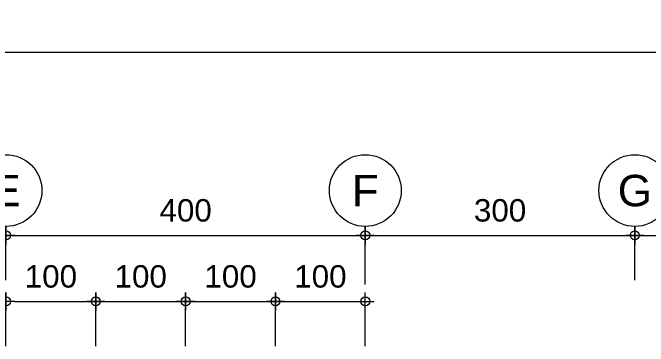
# Model space of a CAD drawing. Header units: millimetres. Extents: x -11 to 1625, y -267 to 180.
# Drawn here: x 1014.55 to 1021.62, y 86.25 to 89.97 of the extents above; entities that cross this region are included whole.
import ezdxf
from ezdxf.enums import TextEntityAlignment as Align

# ---------------------------------------------------------------- set-up
doc = ezdxf.new("R2010")
doc.units = ezdxf.units.MM
doc.layers.add('not', color=7, linetype='Continuous', lineweight=20)
doc.layers.add('u', color=6, linetype='Continuous', lineweight=20)
doc.styles.add('S', font='SIMPLEX', dxfattribs={"width": 1.1})
doc.styles.get("Standard").update_dxf_attribs({"font": 'ARIALUNI.TTF'})
doc.dimstyles.new('SK100', dxfattribs={"dimtxt": 0.25, "dimasz": 0.1, "dimexe": 0.1, "dimexo": 0, "dimgap": 0.15, "dimtad": 1, "dimdec": 0, "dimlfac": 100, "dimzin": 12, "dimdsep": 46, "dimtxsty": 'Standard', "dimblk": 'BULAT', "dimcen": 0.1, "dimclrd": 256, "dimclre": 256, "dimclrt": 256, "dimadec": 0, "dimazin": 3, "dimtfac": 1, "dimtdec": 0, "dimtofl": 0, "dimtmove": 0, "dimatfit": 3, "dimldrblk": 'BULAT', "dimfxl": 0, "dimtolj": 1, "dimtzin": 0, "dimlwd": -1, "dimlwe": -1, "dimarcsym": 0})

# ---------------------------------------------------------------- blocks, each defined once
blk = doc.blocks.new('BULAT')
for p, q in [((0, -1), (0, 1)), ((-1, 0), (1, 0))]:
    blk.add_line(p, q)
blk.add_circle((0, 0), 0.5)
blk = doc.blocks.new('*D1134')
at = {"layer": 'Defpoints', "color": 0, "ltscale": 0.15}
for p in [(1018.4736, 87.4824), (1014.4736, 86.9824), (1018.4736, 86.9348)]:
    blk.add_point(p, dxfattribs=at)
at = {"layer": 'u', "ltscale": 0.15}
for p, q in [((1014.4736, 86.9824), (1014.4736, 87.5824)), ((1018.4736, 86.9348), (1018.4736, 87.5824)), ((1014.5736, 87.4824), (1018.3736, 87.4824))]:
    blk.add_line(p, q, dxfattribs=at)
at = {"layer": 'u', "ltscale": 0.15, "xscale": 0.1, "yscale": 0.1, "zscale": 0.1, "rotation": 180}
blk.add_blockref('BULAT', (1014.4736, 87.4824), dxfattribs=at)
at = {"layer": 'u', "ltscale": 0.15, "xscale": 0.1, "yscale": 0.1, "zscale": 0.1}
blk.add_blockref('BULAT', (1018.4736, 87.4824), dxfattribs=at)
at = {"layer": 'u', "ltscale": 0.15, "insert": (1016.4736, 87.7601), "char_height": 0.25, "attachment_point": 5}
blk.add_mtext('\\A1;400', dxfattribs=at)
blk = doc.blocks.new('*D1135')
at = {"layer": 'Defpoints', "color": 0, "ltscale": 0.15}
for p in [(1021.4736, 87.4824), (1021.4736, 86.9824), (1018.4736, 86.9348)]:
    blk.add_point(p, dxfattribs=at)
at = {"layer": 'u', "ltscale": 0.15}
for p, q in [((1018.4736, 86.9348), (1018.4736, 87.5824)), ((1021.4736, 86.9824), (1021.4736, 87.5824)), ((1018.5736, 87.4824), (1021.3736, 87.4824))]:
    blk.add_line(p, q, dxfattribs=at)
at = {"layer": 'u', "ltscale": 0.15, "xscale": 0.1, "yscale": 0.1, "zscale": 0.1, "rotation": 180}
blk.add_blockref('BULAT', (1018.4736, 87.4824), dxfattribs=at)
at = {"layer": 'u', "ltscale": 0.15, "xscale": 0.1, "yscale": 0.1, "zscale": 0.1}
blk.add_blockref('BULAT', (1021.4736, 87.4824), dxfattribs=at)
at = {"layer": 'u', "ltscale": 0.15, "insert": (1019.9736, 87.7601), "char_height": 0.25, "attachment_point": 5}
blk.add_mtext('\\A1;300', dxfattribs=at)
blk = doc.blocks.new('*D1136')
at = {"layer": 'Defpoints', "color": 0, "ltscale": 0.15}
for p in [(1014.4736, 87.4824), (1010.4736, 86.9824), (1014.4736, 86.9824)]:
    blk.add_point(p, dxfattribs=at)
at = {"layer": 'u', "ltscale": 0.15}
for p, q in [((1010.4736, 86.9824), (1010.4736, 87.5824)), ((1014.4736, 86.9824), (1014.4736, 87.5824)), ((1010.5736, 87.4824), (1014.3736, 87.4824))]:
    blk.add_line(p, q, dxfattribs=at)
at = {"layer": 'u', "ltscale": 0.15, "xscale": 0.1, "yscale": 0.1, "zscale": 0.1, "rotation": 180}
blk.add_blockref('BULAT', (1010.4736, 87.4824), dxfattribs=at)
at = {"layer": 'u', "ltscale": 0.15, "xscale": 0.1, "yscale": 0.1, "zscale": 0.1}
blk.add_blockref('BULAT', (1014.4736, 87.4824), dxfattribs=at)
at = {"layer": 'u', "ltscale": 0.15, "insert": (1012.4736, 87.7601), "char_height": 0.25, "attachment_point": 5}
blk.add_mtext('\\A1;400', dxfattribs=at)
blk = doc.blocks.new('*D1137')
at = {"layer": 'Defpoints', "color": 0, "ltscale": 0.15}
for p in [(1024.4736, 87.4824), (1021.4736, 86.9824), (1024.4736, 86.9824)]:
    blk.add_point(p, dxfattribs=at)
at = {"layer": 'u', "ltscale": 0.15}
for p, q in [((1021.4736, 86.9824), (1021.4736, 87.5824)), ((1024.4736, 86.9824), (1024.4736, 87.5824)), ((1021.5736, 87.4824), (1024.3736, 87.4824))]:
    blk.add_line(p, q, dxfattribs=at)
at = {"layer": 'u', "ltscale": 0.15, "xscale": 0.1, "yscale": 0.1, "zscale": 0.1, "rotation": 180}
blk.add_blockref('BULAT', (1021.4736, 87.4824), dxfattribs=at)
at = {"layer": 'u', "ltscale": 0.15, "xscale": 0.1, "yscale": 0.1, "zscale": 0.1}
blk.add_blockref('BULAT', (1024.4736, 87.4824), dxfattribs=at)
at = {"layer": 'u', "ltscale": 0.15, "insert": (1022.9736, 87.7601), "char_height": 0.25, "attachment_point": 5}
blk.add_mtext('\\A1;300', dxfattribs=at)
blk = doc.blocks.new('NAV')
blk.add_circle((0, -0.4), 0.4)
at = {"style": 'S', "width": 0.75, "flags": 4}
blk.add_attdef('AV', text='', height=0.3, dxfattribs=at).set_placement((0, -0.4), align=Align.MIDDLE)
blk = doc.blocks.new('*D1138')
at = {"layer": 'Defpoints', "color": 0, "ltscale": 0.15}
for p in [(1024.4736, 89.5232), (1024.4736, 88.7509), (1001.4736, 88.7009)]:
    blk.add_point(p, dxfattribs=at)
at = {"layer": 'u', "ltscale": 0.15}
for p, q in [((1001.4736, 88.7009), (1001.4736, 89.6232)), ((1024.4736, 88.7509), (1024.4736, 89.6232)), ((1001.5736, 89.5232), (1024.3736, 89.5232))]:
    blk.add_line(p, q, dxfattribs=at)
at = {"layer": 'u', "ltscale": 0.15, "xscale": 0.1, "yscale": 0.1, "zscale": 0.1, "rotation": 180}
blk.add_blockref('BULAT', (1001.4736, 89.5232), dxfattribs=at)
at = {"layer": 'u', "ltscale": 0.15, "xscale": 0.1, "yscale": 0.1, "zscale": 0.1}
blk.add_blockref('BULAT', (1024.4736, 89.5232), dxfattribs=at)
at = {"layer": 'u', "ltscale": 0.15, "insert": (1012.9736, 89.801), "char_height": 0.25, "attachment_point": 5}
blk.add_mtext('\\A1;2300', dxfattribs=at)
blk = doc.blocks.new('*D1174')
at = {"layer": 'Defpoints', "color": 0, "ltscale": 0.15}
for p in [(1018.4736, 86.7463), (1017.4736, 86.2463), (1018.4736, 86.2463)]:
    blk.add_point(p, dxfattribs=at)
at = {"layer": 'u', "ltscale": 0.15}
for p, q in [((1017.4736, 86.2463), (1017.4736, 86.8463)), ((1018.4736, 86.2463), (1018.4736, 86.8463)), ((1017.5736, 86.7463), (1018.3736, 86.7463))]:
    blk.add_line(p, q, dxfattribs=at)
at = {"layer": 'u', "ltscale": 0.15, "xscale": 0.1, "yscale": 0.1, "zscale": 0.1, "rotation": 180}
blk.add_blockref('BULAT', (1017.4736, 86.7463), dxfattribs=at)
at = {"layer": 'u', "ltscale": 0.15, "xscale": 0.1, "yscale": 0.1, "zscale": 0.1}
blk.add_blockref('BULAT', (1018.4736, 86.7463), dxfattribs=at)
at = {"layer": 'u', "ltscale": 0.15, "insert": (1017.9736, 87.024), "char_height": 0.25, "attachment_point": 5}
blk.add_mtext('\\A1;100', dxfattribs=at)
blk = doc.blocks.new('*D1175')
at = {"layer": 'Defpoints', "color": 0, "ltscale": 0.15}
for p in [(1017.4736, 86.7463), (1016.4736, 86.2463), (1017.4736, 86.2463)]:
    blk.add_point(p, dxfattribs=at)
at = {"layer": 'u', "ltscale": 0.15}
for p, q in [((1016.4736, 86.2463), (1016.4736, 86.8463)), ((1017.4736, 86.2463), (1017.4736, 86.8463)), ((1016.5736, 86.7463), (1017.3736, 86.7463))]:
    blk.add_line(p, q, dxfattribs=at)
at = {"layer": 'u', "ltscale": 0.15, "xscale": 0.1, "yscale": 0.1, "zscale": 0.1, "rotation": 180}
blk.add_blockref('BULAT', (1016.4736, 86.7463), dxfattribs=at)
at = {"layer": 'u', "ltscale": 0.15, "xscale": 0.1, "yscale": 0.1, "zscale": 0.1}
blk.add_blockref('BULAT', (1017.4736, 86.7463), dxfattribs=at)
at = {"layer": 'u', "ltscale": 0.15, "insert": (1016.9736, 87.024), "char_height": 0.25, "attachment_point": 5}
blk.add_mtext('\\A1;100', dxfattribs=at)
blk = doc.blocks.new('*D1176')
at = {"layer": 'Defpoints', "color": 0, "ltscale": 0.15}
for p in [(1016.4736, 86.7463), (1015.4736, 86.2463), (1016.4736, 86.2463)]:
    blk.add_point(p, dxfattribs=at)
at = {"layer": 'u', "ltscale": 0.15}
for p, q in [((1015.4736, 86.2463), (1015.4736, 86.8463)), ((1016.4736, 86.2463), (1016.4736, 86.8463)), ((1015.5736, 86.7463), (1016.3736, 86.7463))]:
    blk.add_line(p, q, dxfattribs=at)
at = {"layer": 'u', "ltscale": 0.15, "xscale": 0.1, "yscale": 0.1, "zscale": 0.1, "rotation": 180}
blk.add_blockref('BULAT', (1015.4736, 86.7463), dxfattribs=at)
at = {"layer": 'u', "ltscale": 0.15, "xscale": 0.1, "yscale": 0.1, "zscale": 0.1}
blk.add_blockref('BULAT', (1016.4736, 86.7463), dxfattribs=at)
at = {"layer": 'u', "ltscale": 0.15, "insert": (1015.9736, 87.024), "char_height": 0.25, "attachment_point": 5}
blk.add_mtext('\\A1;100', dxfattribs=at)
blk = doc.blocks.new('*D1177')
at = {"layer": 'Defpoints', "color": 0, "ltscale": 0.15}
for p in [(1015.4736, 86.7463), (1014.4736, 86.2463), (1015.4736, 86.2463)]:
    blk.add_point(p, dxfattribs=at)
at = {"layer": 'u', "ltscale": 0.15}
for p, q in [((1014.4736, 86.2463), (1014.4736, 86.8463)), ((1015.4736, 86.2463), (1015.4736, 86.8463)), ((1014.5736, 86.7463), (1015.3736, 86.7463))]:
    blk.add_line(p, q, dxfattribs=at)
at = {"layer": 'u', "ltscale": 0.15, "xscale": 0.1, "yscale": 0.1, "zscale": 0.1, "rotation": 180}
blk.add_blockref('BULAT', (1014.4736, 86.7463), dxfattribs=at)
at = {"layer": 'u', "ltscale": 0.15, "xscale": 0.1, "yscale": 0.1, "zscale": 0.1}
blk.add_blockref('BULAT', (1015.4736, 86.7463), dxfattribs=at)
at = {"layer": 'u', "ltscale": 0.15, "insert": (1014.9736, 87.024), "char_height": 0.25, "attachment_point": 5}
blk.add_mtext('\\A1;100', dxfattribs=at)

msp = doc.modelspace()

# ---------------------------------------------------------------- block references
at = {"layer": 'not'}
ref = msp.add_blockref('NAV', (1014.4735618, 88.3823956), dxfattribs=at)
ref.add_attrib('AV', 'E', dxfattribs={"layer": '0', "height": 0.35, "flags": 4}).set_placement((1014.4735618, 87.9823956), align=Align.MIDDLE)
ref = msp.add_blockref('NAV', (1018.4735618, 88.3823956), dxfattribs=at)
ref.add_attrib('AV', 'F', dxfattribs={"layer": '0', "height": 0.35, "flags": 4}).set_placement((1018.4735618, 87.9823956), align=Align.MIDDLE)
ref = msp.add_blockref('NAV', (1021.4735618, 88.3823956), dxfattribs=at)
ref.add_attrib('AV', 'G', dxfattribs={"layer": '0', "height": 0.35, "flags": 4}).set_placement((1021.4735618, 87.9823956), align=Align.MIDDLE)

# ---------------------------------------------------------------- dimensions: what is measured, and where the dimension line sits
at = {"layer": 'u', "ltscale": 0.15}
for base, p1, p2, picture, middle in [((1024.4735618, 89.5232316), (1001.4735618, 88.7009061), (1024.4735618, 88.7509061), '*D1138', (1012.9735618, 89.5232316)), ((1014.4735618, 87.4823956), (1010.4735618, 86.9823956), (1014.4735618, 86.9823956), '*D1136', (1012.4735618, 87.4823956)), ((1018.4735618, 87.4823956), (1014.4735618, 86.9823956), (1018.4735618, 86.934799), '*D1134', (1016.4735618, 87.4823956)), ((1021.4735618, 87.4823956), (1018.4735618, 86.934799), (1021.4735618, 86.9823956), '*D1135', (1019.9735618, 87.4823956)), ((1024.4735618, 87.4823956), (1021.4735618, 86.9823956), (1024.4735618, 86.9823956), '*D1137', (1022.9735618, 87.4823956)), ((1015.4735618, 86.7462885), (1014.4735618, 86.2462885), (1015.4735618, 86.2462885), '*D1177', (1014.9735618, 86.7462885)), ((1016.4735618, 86.7462885), (1015.4735618, 86.2462885), (1016.4735618, 86.2462885), '*D1176', (1015.9735618, 86.7462885)), ((1017.4735618, 86.7462885), (1016.4735618, 86.2462885), (1017.4735618, 86.2462885), '*D1175', (1016.9735618, 86.7462885)), ((1018.4735618, 86.7462885), (1017.4735618, 86.2462885), (1018.4735618, 86.2462885), '*D1174', (1017.9735618, 86.7462885))]:
    dim = msp.add_linear_dim(base=base, p1=p1, p2=p2, dimstyle='SK100', dxfattribs=at)
    dim.commit()
    dim.dimension.update_dxf_attribs({"geometry": picture, "text_midpoint": middle, "dimtype": 160})

doc.saveas('drawing.dxf')
